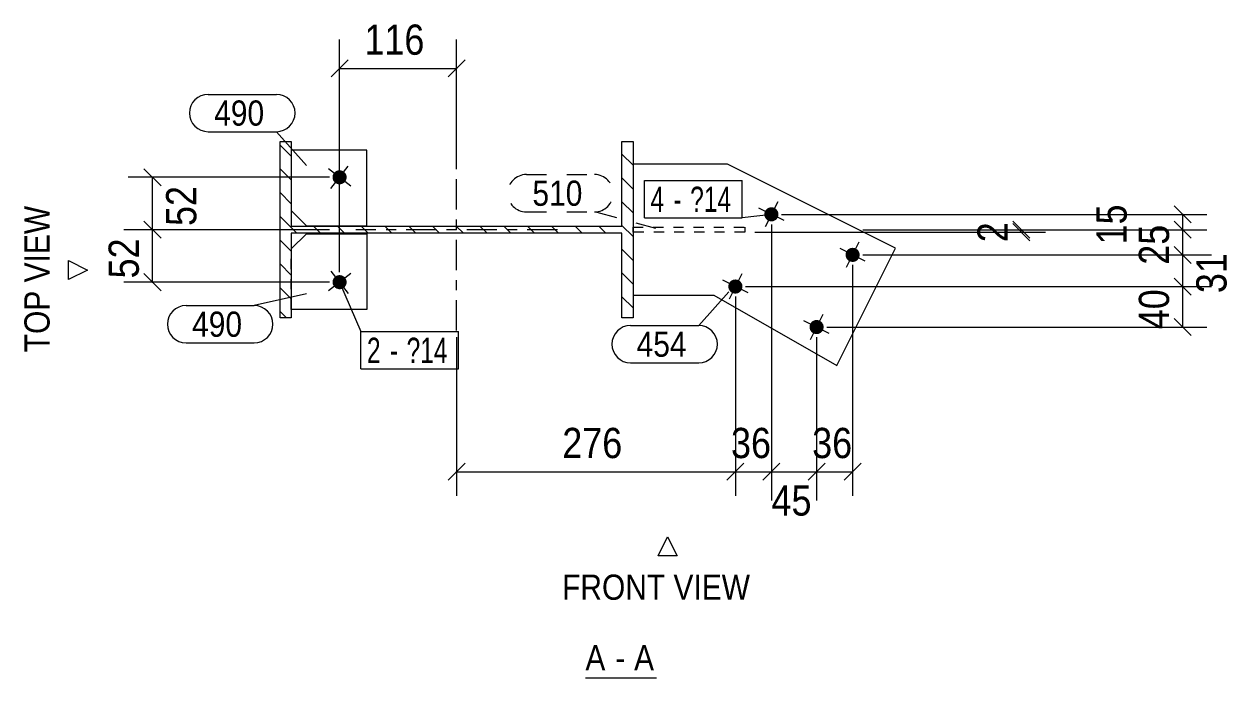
# Model space of a CAD drawing. Header units: millimetres. Extents: x 2 to 825, y 1 to 579.
# Drawn here: x 509.9 to 629.2, y 309.3 to 374.1 of the extents above; entities that cross this region are included whole.
import ezdxf

# ---------------------------------------------------------------- set-up
doc = ezdxf.new("R2010")
doc.units = ezdxf.units.MM
for name, pattern in [('XKITLINE00', [0]), ('XKITLINE01', [4, 1, -1, 1, -1]), ('XKITLINE02', [4, 2, -2]), ('XKITLINE03', [6, 3, -1, 1, -1])]:
    doc.linetypes.add(name, pattern=pattern)
for name, color, linetype, lineweight in [('Bolt', 3, 'Continuous', 0), ('BoltMark', 7, 'Continuous', 0), ('Dimensions', 7, 'Continuous', 0), ('OtherObjectType', 7, 'Continuous', 0), ('Part', 2, 'Continuous', 0), ('PartMark', 7, 'Continuous', 0)]:
    doc.layers.add(name, color=color, linetype=linetype, lineweight=lineweight)
doc.styles.add('ARIAL', font='ARIAL.TTF')
doc.styles.add('ARIAL_NARROW', font='ARIALN.TTF')

# ---------------------------------------------------------------- blocks, each defined once
blk = doc.blocks.new('*A10')
at = {"layer": 'Part', "color": 7, "linetype": 'XKITLINE00', "lineweight": 0}
for p, q in [((536.44, 361.02), (535.34, 362.12)), ((570.34, 362.48), (570.34, 362.48)), ((570.34, 362.48), (570.34, 362.48)), ((570.34, 360.12), (569.24, 361.22)), ((536.44, 358.66), (535.34, 359.76)), ((570.34, 357.76), (569.24, 358.86)), ((536.44, 356.31), (535.34, 357.41)), ((570.34, 355.41), (569.24, 356.51)), ((537, 353.38), (535.34, 355.05)), ((539.36, 353.38), (538.66, 354.08)), ((541.72, 353.38), (541.02, 354.08)), ((544.08, 353.38), (543.38, 354.08)), ((546.43, 353.38), (545.73, 354.08)), ((548.79, 353.38), (548.09, 354.08)), ((551.15, 353.38), (550.45, 354.08)), ((553.51, 353.38), (552.81, 354.08)), ((555.86, 353.38), (555.16, 354.08)), ((558.22, 353.38), (557.52, 354.08)), ((560.58, 353.38), (559.88, 354.08)), ((562.94, 353.38), (562.24, 354.08)), ((565.29, 353.38), (564.59, 354.08)), ((567.65, 353.38), (566.95, 354.08)), ((570.34, 353.05), (569.24, 354.15)), ((536.44, 351.59), (535.34, 352.69)), ((570.34, 350.69), (569.24, 351.79)), ((536.44, 349.23), (535.34, 350.33)), ((570.34, 348.34), (569.24, 349.44)), ((536.44, 346.88), (535.34, 347.98)), ((570.34, 345.98), (569.24, 347.08)), ((535.98, 344.98), (535.34, 345.62))]:
    blk.add_line(p, q, dxfattribs=at)
blk = doc.blocks.new('*A144')
at = {"layer": 'Bolt'}
for points in [[(583.71, 354.64), (583.68, 354.66), (583.66, 354.68), (583.63, 354.7), (583.6, 354.72), (583.58, 354.75), (583.55, 354.77), (583.53, 354.8), (583.51, 354.82), (583.49, 354.85), (583.47, 354.88), (583.45, 354.91), (583.43, 354.94), (583.42, 354.97), (583.4, 355), (583.39, 355.03), (583.38, 355.07), (583.37, 355.1), (583.37, 355.13), (583.36, 355.17), (583.36, 355.2), (583.36, 355.23), (583.36, 355.27), (583.36, 355.3), (583.36, 355.34), (583.37, 355.37), (583.37, 355.41), (583.38, 355.44), (583.39, 355.47), (583.4, 355.5), (583.42, 355.54), (583.43, 355.57), (583.45, 355.6), (583.46, 355.63), (583.48, 355.66), (583.5, 355.68), (583.52, 355.71), (583.55, 355.74), (583.57, 355.76), (583.6, 355.78), (583.62, 355.8), (583.65, 355.83), (583.68, 355.84), (583.71, 355.86), (583.74, 355.88), (583.77, 355.89), (583.8, 355.91), (583.83, 355.92), (583.87, 355.93), (583.9, 355.94), (583.93, 355.94), (583.97, 355.95), (584, 355.95), (584.04, 355.95), (584.07, 355.95), (584.11, 355.95), (584.14, 355.95), (584.17, 355.94), (584.21, 355.94), (584.24, 355.93), (584.27, 355.92), (584.31, 355.91), (584.34, 355.9), (584.37, 355.88), (584.4, 355.86), (584.43, 355.85), (584.46, 355.83), (584.49, 355.81), (584.51, 355.79), (584.54, 355.76), (584.56, 355.74), (584.58, 355.71), (584.61, 355.69), (584.63, 355.66), (584.65, 355.63), (584.66, 355.6), (584.68, 355.57), (584.7, 355.54), (584.71, 355.51), (584.72, 355.48), (584.73, 355.44), (584.74, 355.41), (584.75, 355.38), (584.75, 355.34), (584.75, 355.31), (584.76, 355.27), (584.76, 355.24), (584.75, 355.21), (584.75, 355.17), (584.75, 355.14), (584.74, 355.1), (584.73, 355.07), (584.72, 355.04), (584.71, 355), (584.7, 354.97), (584.68, 354.94), (584.67, 354.91), (584.65, 354.88), (584.63, 354.85), (584.61, 354.83), (584.59, 354.8), (584.57, 354.77), (584.54, 354.75), (584.52, 354.73), (584.49, 354.7), (584.46, 354.68), (584.43, 354.66), (584.4, 354.65), (584.37, 354.63), (584.34, 354.62), (584.31, 354.6), (584.28, 354.59), (584.25, 354.58), (584.21, 354.57), (584.18, 354.57), (584.14, 354.56), (584.11, 354.56), (584.08, 354.55), (584.04, 354.55), (584.01, 354.56), (583.97, 354.56), (583.94, 354.56), (583.91, 354.57), (583.87, 354.58), (583.84, 354.59), (583.81, 354.6), (583.77, 354.61), (583.74, 354.63)], [(591.77, 350.63), (591.74, 350.64), (591.71, 350.66), (591.68, 350.68), (591.65, 350.7), (591.63, 350.73), (591.6, 350.75), (591.58, 350.78), (591.56, 350.8), (591.54, 350.83), (591.52, 350.86), (591.5, 350.89), (591.49, 350.92), (591.47, 350.95), (591.46, 350.98), (591.45, 351.01), (591.44, 351.05), (591.43, 351.08), (591.42, 351.11), (591.41, 351.15), (591.41, 351.18), (591.41, 351.22), (591.41, 351.25), (591.41, 351.28), (591.41, 351.32), (591.42, 351.35), (591.43, 351.39), (591.43, 351.42), (591.44, 351.45), (591.46, 351.49), (591.47, 351.52), (591.48, 351.55), (591.5, 351.58), (591.52, 351.61), (591.54, 351.64), (591.56, 351.66), (591.58, 351.69), (591.6, 351.72), (591.62, 351.74), (591.65, 351.76), (591.68, 351.79), (591.7, 351.81), (591.73, 351.83), (591.76, 351.84), (591.79, 351.86), (591.82, 351.87), (591.86, 351.89), (591.89, 351.9), (591.92, 351.91), (591.95, 351.92), (591.99, 351.92), (592.02, 351.93), (592.06, 351.93), (592.09, 351.94), (592.12, 351.94), (592.16, 351.93), (592.19, 351.93), (592.23, 351.93), (592.26, 351.92), (592.29, 351.91), (592.33, 351.9), (592.36, 351.89), (592.39, 351.88), (592.42, 351.86), (592.45, 351.85), (592.48, 351.83), (592.51, 351.81), (592.54, 351.79), (592.56, 351.77), (592.59, 351.74), (592.61, 351.72), (592.64, 351.69), (592.66, 351.67), (592.68, 351.64), (592.7, 351.61), (592.72, 351.58), (592.73, 351.55), (592.75, 351.52), (592.76, 351.49), (592.77, 351.46), (592.78, 351.42), (592.79, 351.39), (592.8, 351.36), (592.8, 351.32), (592.81, 351.29), (592.81, 351.25), (592.81, 351.22), (592.81, 351.19), (592.8, 351.15), (592.8, 351.12), (592.79, 351.08), (592.78, 351.05), (592.77, 351.02), (592.76, 350.99), (592.75, 350.95), (592.74, 350.92), (592.72, 350.89), (592.7, 350.86), (592.68, 350.83), (592.66, 350.81), (592.64, 350.78), (592.62, 350.75), (592.59, 350.73), (592.57, 350.71), (592.54, 350.68), (592.51, 350.66), (592.49, 350.65), (592.46, 350.63), (592.43, 350.61), (592.4, 350.6), (592.36, 350.58), (592.33, 350.57), (592.3, 350.56), (592.26, 350.55), (592.23, 350.55), (592.2, 350.54), (592.16, 350.54), (592.13, 350.54), (592.09, 350.54), (592.06, 350.54), (592.03, 350.54), (591.99, 350.55), (591.96, 350.55), (591.92, 350.56), (591.89, 350.57), (591.86, 350.58), (591.83, 350.59), (591.8, 350.61)], [(580.14, 347.49), (580.11, 347.5), (580.08, 347.52), (580.06, 347.54), (580.03, 347.56), (580, 347.59), (579.98, 347.61), (579.96, 347.64), (579.93, 347.66), (579.91, 347.69), (579.89, 347.72), (579.88, 347.75), (579.86, 347.78), (579.84, 347.81), (579.83, 347.84), (579.82, 347.87), (579.81, 347.91), (579.8, 347.94), (579.79, 347.97), (579.79, 348.01), (579.79, 348.04), (579.78, 348.08), (579.78, 348.11), (579.79, 348.15), (579.79, 348.18), (579.79, 348.21), (579.8, 348.25), (579.81, 348.28), (579.82, 348.31), (579.83, 348.35), (579.84, 348.38), (579.86, 348.41), (579.87, 348.44), (579.89, 348.47), (579.91, 348.5), (579.93, 348.53), (579.95, 348.55), (579.98, 348.58), (580, 348.6), (580.02, 348.62), (580.05, 348.65), (580.08, 348.67), (580.11, 348.69), (580.14, 348.7), (580.17, 348.72), (580.2, 348.74), (580.23, 348.75), (580.26, 348.76), (580.29, 348.77), (580.33, 348.78), (580.36, 348.79), (580.4, 348.79), (580.43, 348.79), (580.46, 348.8), (580.5, 348.8), (580.53, 348.79), (580.57, 348.79), (580.6, 348.79), (580.63, 348.78), (580.67, 348.77), (580.7, 348.76), (580.73, 348.75), (580.77, 348.74), (580.8, 348.72), (580.83, 348.71), (580.86, 348.69), (580.89, 348.67), (580.91, 348.65), (580.94, 348.63), (580.96, 348.6), (580.99, 348.58), (581.01, 348.56), (581.03, 348.53), (581.05, 348.5), (581.07, 348.47), (581.09, 348.44), (581.11, 348.41), (581.12, 348.38), (581.14, 348.35), (581.15, 348.32), (581.16, 348.29), (581.17, 348.25), (581.17, 348.22), (581.18, 348.18), (581.18, 348.15), (581.18, 348.12), (581.18, 348.08), (581.18, 348.05), (581.18, 348.01), (581.17, 347.98), (581.17, 347.95), (581.16, 347.91), (581.15, 347.88), (581.14, 347.85), (581.12, 347.81), (581.11, 347.78), (581.09, 347.75), (581.08, 347.72), (581.06, 347.7), (581.04, 347.67), (581.02, 347.64), (580.99, 347.62), (580.97, 347.59), (580.94, 347.57), (580.92, 347.55), (580.89, 347.53), (580.86, 347.51), (580.83, 347.49), (580.8, 347.47), (580.77, 347.46), (580.74, 347.44), (580.71, 347.43), (580.67, 347.42), (580.64, 347.41), (580.61, 347.41), (580.57, 347.4), (580.54, 347.4), (580.5, 347.4), (580.47, 347.4), (580.43, 347.4), (580.4, 347.4), (580.37, 347.41), (580.33, 347.41), (580.3, 347.42), (580.27, 347.43), (580.23, 347.44), (580.2, 347.46), (580.17, 347.47)], [(588.19, 343.47), (588.16, 343.48), (588.14, 343.5), (588.11, 343.52), (588.08, 343.55), (588.06, 343.57), (588.03, 343.59), (588.01, 343.62), (587.99, 343.64), (587.97, 343.67), (587.95, 343.7), (587.93, 343.73), (587.91, 343.76), (587.9, 343.79), (587.88, 343.82), (587.87, 343.86), (587.86, 343.89), (587.85, 343.92), (587.85, 343.96), (587.84, 343.99), (587.84, 344.02), (587.84, 344.06), (587.84, 344.09), (587.84, 344.13), (587.84, 344.16), (587.85, 344.19), (587.85, 344.23), (587.86, 344.26), (587.87, 344.29), (587.88, 344.33), (587.9, 344.36), (587.91, 344.39), (587.93, 344.42), (587.94, 344.45), (587.96, 344.48), (587.98, 344.51), (588.01, 344.53), (588.03, 344.56), (588.05, 344.58), (588.08, 344.61), (588.1, 344.63), (588.13, 344.65), (588.16, 344.67), (588.19, 344.69), (588.22, 344.7), (588.25, 344.72), (588.28, 344.73), (588.31, 344.74), (588.35, 344.75), (588.38, 344.76), (588.41, 344.77), (588.45, 344.77), (588.48, 344.78), (588.52, 344.78), (588.55, 344.78), (588.59, 344.78), (588.62, 344.77), (588.65, 344.77), (588.69, 344.76), (588.72, 344.75), (588.75, 344.74), (588.79, 344.73), (588.82, 344.72), (588.85, 344.7), (588.88, 344.69), (588.91, 344.67), (588.94, 344.65), (588.97, 344.63), (588.99, 344.61), (589.02, 344.59), (589.04, 344.56), (589.07, 344.54), (589.09, 344.51), (589.11, 344.48), (589.13, 344.45), (589.14, 344.42), (589.16, 344.39), (589.18, 344.36), (589.19, 344.33), (589.2, 344.3), (589.21, 344.27), (589.22, 344.23), (589.23, 344.2), (589.23, 344.17), (589.23, 344.13), (589.24, 344.1), (589.24, 344.06), (589.23, 344.03), (589.23, 343.99), (589.23, 343.96), (589.22, 343.93), (589.21, 343.89), (589.2, 343.86), (589.19, 343.83), (589.18, 343.8), (589.16, 343.76), (589.15, 343.73), (589.13, 343.7), (589.11, 343.68), (589.09, 343.65), (589.07, 343.62), (589.05, 343.6), (589.02, 343.57), (589, 343.55), (588.97, 343.53), (588.94, 343.51), (588.91, 343.49), (588.88, 343.47), (588.85, 343.45), (588.82, 343.44), (588.79, 343.43), (588.76, 343.41), (588.73, 343.4), (588.69, 343.39), (588.66, 343.39), (588.62, 343.38), (588.59, 343.38), (588.56, 343.38), (588.52, 343.38), (588.49, 343.38), (588.45, 343.38), (588.42, 343.39), (588.39, 343.39), (588.35, 343.4), (588.32, 343.41), (588.29, 343.42), (588.26, 343.44), (588.22, 343.45)]]:
    blk.add_hatch(color=3, dxfattribs=at).paths.add_polyline_path(points, flags=17)
at = {"layer": 'Bolt', "color": 3, "linetype": 'XKITLINE00', "lineweight": 0}
for p, q in [((585.31, 354.63), (582.8, 355.88)), ((584.68, 356.51), (583.43, 354)), ((592.73, 352.49), (591.48, 349.98)), ((593.36, 350.61), (590.86, 351.86)), ((581.74, 347.47), (579.23, 348.72)), ((581.11, 349.35), (579.86, 346.84)), ((589.16, 345.33), (587.91, 342.82)), ((589.79, 343.45), (587.28, 344.7))]:
    blk.add_line(p, q, dxfattribs=at)
blk = doc.blocks.new('*A145')
at = {"layer": 'Bolt'}
blk.add_hatch(color=3, dxfattribs=at).paths.add_polyline_path([(541.81, 348.93), (541.83, 348.9), (541.85, 348.87), (541.86, 348.84), (541.88, 348.81), (541.89, 348.78), (541.9, 348.75), (541.91, 348.72), (541.92, 348.68), (541.93, 348.65), (541.93, 348.61), (541.93, 348.58), (541.94, 348.55), (541.94, 348.51), (541.93, 348.48), (541.93, 348.44), (541.93, 348.41), (541.92, 348.37), (541.91, 348.34), (541.9, 348.31), (541.89, 348.28), (541.88, 348.24), (541.86, 348.21), (541.84, 348.18), (541.83, 348.15), (541.81, 348.13), (541.79, 348.1), (541.77, 348.07), (541.74, 348.05), (541.72, 348.02), (541.69, 348), (541.67, 347.98), (541.64, 347.96), (541.61, 347.94), (541.58, 347.92), (541.55, 347.9), (541.52, 347.89), (541.49, 347.88), (541.45, 347.86), (541.42, 347.85), (541.39, 347.85), (541.35, 347.84), (541.32, 347.83), (541.29, 347.83), (541.25, 347.83), (541.22, 347.83), (541.18, 347.83), (541.15, 347.83), (541.12, 347.84), (541.08, 347.85), (541.05, 347.86), (541.02, 347.87), (540.98, 347.88), (540.95, 347.89), (540.92, 347.9), (540.89, 347.92), (540.86, 347.94), (540.83, 347.96), (540.8, 347.98), (540.78, 348), (540.75, 348.02), (540.73, 348.05), (540.71, 348.07), (540.68, 348.1), (540.66, 348.13), (540.64, 348.16), (540.63, 348.19), (540.61, 348.22), (540.6, 348.25), (540.58, 348.28), (540.57, 348.31), (540.56, 348.34), (540.55, 348.38), (540.55, 348.41), (540.54, 348.45), (540.54, 348.48), (540.54, 348.51), (540.54, 348.55), (540.54, 348.58), (540.54, 348.62), (540.55, 348.65), (540.55, 348.68), (540.56, 348.72), (540.57, 348.75), (540.58, 348.78), (540.6, 348.81), (540.61, 348.85), (540.63, 348.88), (540.65, 348.91), (540.66, 348.93), (540.69, 348.96), (540.71, 348.99), (540.73, 349.01), (540.75, 349.04), (540.78, 349.06), (540.81, 349.08), (540.83, 349.1), (540.86, 349.12), (540.89, 349.14), (540.92, 349.16), (540.95, 349.17), (540.99, 349.18), (541.02, 349.19), (541.05, 349.2), (541.08, 349.21), (541.12, 349.22), (541.15, 349.22), (541.19, 349.23), (541.22, 349.23), (541.25, 349.23), (541.29, 349.23), (541.32, 349.22), (541.36, 349.22), (541.39, 349.21), (541.42, 349.2), (541.46, 349.19), (541.49, 349.18), (541.52, 349.17), (541.55, 349.15), (541.58, 349.14), (541.61, 349.12), (541.64, 349.1), (541.67, 349.08), (541.69, 349.06), (541.72, 349.04), (541.74, 349.01), (541.77, 348.99), (541.79, 348.96)], flags=17)
at = {"layer": 'Bolt', "color": 3, "linetype": 'XKITLINE00', "lineweight": 0}
for p, q in [((540.38, 349.63), (542.1, 347.42)), ((542.34, 349.39), (540.13, 347.67))]:
    blk.add_line(p, q, dxfattribs=at)
blk = doc.blocks.new('*A146')
at = {"layer": 'Bolt'}
blk.add_hatch(color=3, dxfattribs=at).paths.add_polyline_path([(540.71, 359.39), (540.73, 359.41), (540.75, 359.44), (540.78, 359.46), (540.8, 359.48), (540.83, 359.5), (540.86, 359.52), (540.89, 359.54), (540.92, 359.55), (540.95, 359.57), (540.98, 359.58), (541.02, 359.59), (541.05, 359.6), (541.08, 359.61), (541.12, 359.62), (541.15, 359.62), (541.18, 359.63), (541.22, 359.63), (541.25, 359.63), (541.29, 359.63), (541.32, 359.62), (541.35, 359.62), (541.39, 359.61), (541.42, 359.6), (541.45, 359.59), (541.49, 359.58), (541.52, 359.57), (541.55, 359.56), (541.58, 359.54), (541.61, 359.52), (541.64, 359.5), (541.67, 359.48), (541.69, 359.46), (541.72, 359.44), (541.74, 359.41), (541.77, 359.39), (541.79, 359.36), (541.81, 359.33), (541.83, 359.31), (541.84, 359.28), (541.86, 359.25), (541.88, 359.21), (541.89, 359.18), (541.9, 359.15), (541.91, 359.12), (541.92, 359.08), (541.93, 359.05), (541.93, 359.02), (541.93, 358.98), (541.94, 358.95), (541.94, 358.91), (541.93, 358.88), (541.93, 358.85), (541.93, 358.81), (541.92, 358.78), (541.91, 358.74), (541.9, 358.71), (541.89, 358.68), (541.88, 358.65), (541.86, 358.62), (541.85, 358.59), (541.83, 358.56), (541.81, 358.53), (541.79, 358.5), (541.77, 358.47), (541.74, 358.45), (541.72, 358.42), (541.69, 358.4), (541.67, 358.38), (541.64, 358.36), (541.61, 358.34), (541.58, 358.32), (541.55, 358.3), (541.52, 358.29), (541.49, 358.28), (541.46, 358.27), (541.42, 358.26), (541.39, 358.25), (541.36, 358.24), (541.32, 358.23), (541.29, 358.23), (541.25, 358.23), (541.22, 358.23), (541.19, 358.23), (541.15, 358.23), (541.12, 358.24), (541.08, 358.25), (541.05, 358.25), (541.02, 358.26), (540.99, 358.28), (540.95, 358.29), (540.92, 358.3), (540.89, 358.32), (540.86, 358.34), (540.83, 358.36), (540.81, 358.38), (540.78, 358.4), (540.75, 358.42), (540.73, 358.45), (540.71, 358.47), (540.69, 358.5), (540.66, 358.53), (540.65, 358.55), (540.63, 358.58), (540.61, 358.61), (540.6, 358.64), (540.58, 358.68), (540.57, 358.71), (540.56, 358.74), (540.55, 358.77), (540.55, 358.81), (540.54, 358.84), (540.54, 358.88), (540.54, 358.91), (540.54, 358.95), (540.54, 358.98), (540.54, 359.01), (540.55, 359.05), (540.55, 359.08), (540.56, 359.12), (540.57, 359.15), (540.58, 359.18), (540.6, 359.21), (540.61, 359.24), (540.63, 359.27), (540.64, 359.3), (540.66, 359.33), (540.68, 359.36)], flags=17)
at = {"layer": 'Bolt', "color": 3, "linetype": 'XKITLINE00', "lineweight": 0}
for p, q in [((540.13, 359.79), (542.34, 358.07)), ((540.38, 357.82), (542.1, 360.03))]:
    blk.add_line(p, q, dxfattribs=at)
blk = doc.blocks.new('*A147')
at = {"layer": 'Part', "color": 7, "linetype": 'XKITLINE03', "lineweight": 0}
for p, q in [((552.84, 343.73), (552.84, 363.73)), ((562.84, 353.73), (542.84, 353.73))]:
    blk.add_line(p, q, dxfattribs=at)
at = {"layer": 'Part', "color": 2, "linetype": 'XKITLINE00', "lineweight": 0}
for p, q in [((535.34, 344.98), (535.34, 362.48)), ((535.34, 362.48), (536.44, 362.48)), ((536.44, 362.48), (536.44, 354.08)), ((569.24, 354.08), (569.24, 362.48)), ((569.24, 362.48), (570.34, 362.48)), ((570.34, 362.48), (570.34, 344.98)), ((536.44, 354.08), (569.24, 354.08)), ((569.24, 353.38), (536.44, 353.38)), ((536.44, 353.38), (536.44, 344.98)), ((569.24, 344.98), (569.24, 353.38)), ((536.44, 344.98), (535.34, 344.98)), ((570.34, 344.98), (569.24, 344.98))]:
    blk.add_line(p, q, dxfattribs=at)
blk = doc.blocks.new('*A148')
at = {"layer": 'Part', "color": 7, "linetype": 'XKITLINE01', "lineweight": 0}
for p, q in [((570.34, 353.48), (570.34, 353.98)), ((570.34, 353.98), (570.34, 353.98)), ((570.34, 353.98), (581.41, 353.98)), ((581.41, 353.48), (570.34, 353.48)), ((581.41, 353.98), (581.41, 353.48))]:
    blk.add_line(p, q, dxfattribs=at)
blk = doc.blocks.new('*A149')
at = {"layer": 'Part', "color": 2, "linetype": 'XKITLINE00', "lineweight": 0}
for p, q in [((579.69, 360.23), (570.34, 360.23)), ((596.36, 351.91), (579.69, 360.23)), ((590.55, 340.28), (596.36, 351.91)), ((570.34, 347.23), (578.35, 347.23)), ((578.35, 347.23), (590.55, 340.28))]:
    blk.add_line(p, q, dxfattribs=at)
at = {"layer": 'Part', "color": 7, "linetype": 'XKITLINE01', "lineweight": 0}
blk.add_line((570.34, 360.23), (570.34, 347.23), dxfattribs=at)
blk = doc.blocks.new('*A150')
at = {"layer": 'Part', "color": 2, "linetype": 'XKITLINE00', "lineweight": 0}
for p, q in [((536.44, 351.83), (537.94, 353.33)), ((537.94, 353.33), (543.94, 353.33)), ((543.94, 353.33), (543.94, 345.83)), ((543.94, 345.83), (536.44, 345.83))]:
    blk.add_line(p, q, dxfattribs=at)
at = {"layer": 'Part', "color": 7, "linetype": 'XKITLINE01', "lineweight": 0}
blk.add_line((536.44, 345.83), (536.44, 351.83), dxfattribs=at)
blk = doc.blocks.new('*A151')
at = {"layer": 'Part', "color": 2, "linetype": 'XKITLINE00', "lineweight": 0}
for p, q in [((543.94, 361.63), (536.44, 361.63)), ((543.94, 354.13), (543.94, 361.63)), ((536.44, 355.63), (537.94, 354.13)), ((537.94, 354.13), (543.94, 354.13))]:
    blk.add_line(p, q, dxfattribs=at)
at = {"layer": 'Part', "color": 7, "linetype": 'XKITLINE01', "lineweight": 0}
blk.add_line((536.44, 361.63), (536.44, 355.63), dxfattribs=at)
blk = doc.blocks.new('*A350')
at = {"layer": 'Dimensions', "color": 7, "linetype": 'XKITLINE00', "lineweight": 0}
for p, q in [((521.84, 354.58), (523.53, 352.88)), ((540.24, 353.73), (519.83, 353.73)), ((522.68, 348.53), (522.68, 353.73)), ((540.24, 348.53), (519.83, 348.53)), ((521.84, 349.38), (523.53, 347.68))]:
    blk.add_line(p, q, dxfattribs=at)
at = {"layer": 'Dimensions', "color": 3}
for p in [(522.68, 353.73), (522.68, 348.53)]:
    blk.add_point(p, dxfattribs=at)
at = {"layer": 'Dimensions', "color": 3, "style": 'ARIAL', "width": 0.85}
blk.add_text('52', height=3, rotation=90.0002, dxfattribs=at).set_placement((521.33, 348.9))
blk = doc.blocks.new('*A351')
at = {"layer": 'Dimensions', "color": 7, "linetype": 'XKITLINE00', "lineweight": 0}
for p, q in [((521.84, 359.78), (523.53, 358.08)), ((540.24, 358.93), (520.28, 358.93)), ((522.68, 353.73), (522.68, 358.93)), ((521.84, 354.58), (523.53, 352.88)), ((540.24, 353.73), (520.28, 353.73))]:
    blk.add_line(p, q, dxfattribs=at)
at = {"layer": 'Dimensions', "color": 3}
for p in [(522.68, 358.93), (522.68, 353.73)]:
    blk.add_point(p, dxfattribs=at)
at = {"layer": 'Dimensions', "color": 3, "style": 'ARIAL', "width": 0.85}
blk.add_text('52', height=3, rotation=90.0002, dxfattribs=at).set_placement((527.03, 354.1))
blk = doc.blocks.new('*A352')
at = {"layer": 'Dimensions', "color": 7, "linetype": 'XKITLINE00', "lineweight": 0}
for p, q in [((623.99, 348.94), (625.68, 347.25)), ((581.48, 348.1), (627.24, 348.1)), ((624.84, 344.08), (624.84, 348.1)), ((623.99, 344.93), (625.68, 343.23)), ((589.54, 344.08), (627.24, 344.08))]:
    blk.add_line(p, q, dxfattribs=at)
at = {"layer": 'Dimensions', "color": 3}
for p in [(624.84, 348.1), (624.84, 344.08)]:
    blk.add_point(p, dxfattribs=at)
at = {"layer": 'Dimensions', "color": 3, "style": 'ARIAL', "width": 0.85}
blk.add_text('40', height=3, rotation=90.0002, dxfattribs=at).set_placement((623.49, 343.86))
blk = doc.blocks.new('*A353')
at = {"layer": 'Dimensions', "color": 7, "linetype": 'XKITLINE00', "lineweight": 0}
for p, q in [((623.99, 352.08), (625.68, 350.39)), ((593.11, 351.24), (627.69, 351.24)), ((624.84, 348.1), (624.84, 351.24)), ((623.99, 348.94), (625.68, 347.25)), ((581.48, 348.1), (627.69, 348.1))]:
    blk.add_line(p, q, dxfattribs=at)
at = {"layer": 'Dimensions', "color": 3}
for p in [(624.84, 351.24), (624.84, 348.1)]:
    blk.add_point(p, dxfattribs=at)
at = {"layer": 'Dimensions', "color": 3, "style": 'ARIAL', "width": 0.85}
blk.add_text('31', height=3, rotation=90.0002, dxfattribs=at).set_placement((629.19, 347.44))
blk = doc.blocks.new('*A354')
at = {"layer": 'Dimensions', "color": 7, "linetype": 'XKITLINE00', "lineweight": 0}
for p, q in [((623.99, 354.58), (625.68, 352.88)), ((593.11, 353.73), (627.24, 353.73)), ((624.84, 351.24), (624.84, 353.73)), ((623.99, 352.08), (625.68, 350.39)), ((593.11, 351.24), (627.24, 351.24))]:
    blk.add_line(p, q, dxfattribs=at)
at = {"layer": 'Dimensions', "color": 3}
for p in [(624.84, 353.73), (624.84, 351.24)]:
    blk.add_point(p, dxfattribs=at)
at = {"layer": 'Dimensions', "color": 3, "style": 'ARIAL', "width": 0.85}
blk.add_text('25', height=3, rotation=90.0002, dxfattribs=at).set_placement((623.49, 350.26))
blk = doc.blocks.new('*A355')
at = {"layer": 'Dimensions', "color": 7, "linetype": 'XKITLINE00', "lineweight": 0}
for p, q in [((623.99, 356.1), (625.68, 354.41)), ((585.06, 355.25), (627.24, 355.25)), ((623.99, 354.58), (625.68, 352.88)), ((624.84, 353.73), (624.84, 355.25)), ((593.11, 353.73), (627.24, 353.73))]:
    blk.add_line(p, q, dxfattribs=at)
at = {"layer": 'Dimensions', "color": 3}
for p in [(624.84, 355.25), (624.84, 353.73)]:
    blk.add_point(p, dxfattribs=at)
at = {"layer": 'Dimensions', "color": 3, "style": 'ARIAL', "width": 0.85}
blk.add_text('15', height=3, rotation=90.0002, dxfattribs=at).set_placement((619.29, 352.27))
blk = doc.blocks.new('*A356')
at = {"layer": 'Dimensions', "color": 7, "linetype": 'XKITLINE00', "lineweight": 0}
for p, q in [((607.99, 354.58), (609.68, 352.88)), ((607.99, 354.33), (609.68, 352.63)), ((582.41, 353.48), (611.24, 353.48)), ((593.11, 353.73), (611.24, 353.73)), ((608.84, 353.48), (608.84, 353.73))]:
    blk.add_line(p, q, dxfattribs=at)
at = {"layer": 'Dimensions', "color": 3}
for p in [(608.84, 353.73), (608.84, 353.48)]:
    blk.add_point(p, dxfattribs=at)
at = {"layer": 'Dimensions', "color": 3, "style": 'ARIAL', "width": 0.85}
blk.add_text('2', height=3, rotation=90.0002, dxfattribs=at).set_placement((607.49, 352.49))
blk = doc.blocks.new('*A357')
at = {"layer": 'Dimensions', "color": 7, "linetype": 'XKITLINE00', "lineweight": 0}
for p, q in [((580.48, 347.1), (580.48, 327.33)), ((552.84, 343.08), (552.84, 327.33)), ((553.68, 330.58), (551.99, 328.88)), ((581.33, 330.58), (579.64, 328.88)), ((552.84, 329.73), (580.48, 329.73))]:
    blk.add_line(p, q, dxfattribs=at)
at = {"layer": 'Dimensions', "color": 3}
for p in [(552.84, 329.73), (580.48, 329.73)]:
    blk.add_point(p, dxfattribs=at)
at = {"layer": 'Dimensions', "color": 3, "style": 'ARIAL', "width": 0.85}
blk.add_text('276', height=3, dxfattribs=at).set_placement((563.32, 331.08))
blk = doc.blocks.new('*A358')
at = {"layer": 'Dimensions', "color": 7, "linetype": 'XKITLINE00', "lineweight": 0}
for p, q in [((584.06, 354.25), (584.06, 327.33)), ((580.48, 347.1), (580.48, 327.33)), ((581.33, 330.58), (579.64, 328.88)), ((584.9, 330.58), (583.21, 328.88)), ((580.48, 329.73), (584.06, 329.73))]:
    blk.add_line(p, q, dxfattribs=at)
at = {"layer": 'Dimensions', "color": 3}
for p in [(580.48, 329.73), (584.06, 329.73)]:
    blk.add_point(p, dxfattribs=at)
at = {"layer": 'Dimensions', "color": 3, "style": 'ARIAL', "width": 0.85}
blk.add_text('36', height=3, dxfattribs=at).set_placement((580.05, 331.08))
blk = doc.blocks.new('*A359')
at = {"layer": 'Dimensions', "color": 7, "linetype": 'XKITLINE00', "lineweight": 0}
for p, q in [((584.06, 354.25), (584.06, 326.88)), ((588.54, 343.08), (588.54, 326.88)), ((584.9, 330.58), (583.21, 328.88)), ((589.39, 330.58), (587.69, 328.88)), ((584.06, 329.73), (588.54, 329.73))]:
    blk.add_line(p, q, dxfattribs=at)
at = {"layer": 'Dimensions', "color": 3}
for p in [(584.06, 329.73), (588.54, 329.73)]:
    blk.add_point(p, dxfattribs=at)
at = {"layer": 'Dimensions', "color": 3, "style": 'ARIAL', "width": 0.85}
blk.add_text('45', height=3, dxfattribs=at).set_placement((584.07, 325.38))
blk = doc.blocks.new('*A360')
at = {"layer": 'Dimensions', "color": 7, "linetype": 'XKITLINE00', "lineweight": 0}
for p, q in [((592.11, 350.24), (592.11, 327.33)), ((588.54, 343.08), (588.54, 327.33)), ((589.39, 330.58), (587.69, 328.88)), ((592.96, 330.58), (591.26, 328.88)), ((588.54, 329.73), (592.11, 329.73))]:
    blk.add_line(p, q, dxfattribs=at)
at = {"layer": 'Dimensions', "color": 3}
for p in [(588.54, 329.73), (592.11, 329.73)]:
    blk.add_point(p, dxfattribs=at)
at = {"layer": 'Dimensions', "color": 3, "style": 'ARIAL', "width": 0.85}
blk.add_text('36', height=3, dxfattribs=at).set_placement((588.1, 331.08))
blk = doc.blocks.new('*A361')
at = {"layer": 'Dimensions', "color": 7, "linetype": 'XKITLINE00', "lineweight": 0}
for p, q in [((541.24, 349.53), (541.24, 372.58)), ((552.84, 359.93), (552.84, 372.58)), ((542.08, 370.58), (540.39, 368.88)), ((553.68, 370.58), (551.99, 368.88)), ((541.24, 369.73), (552.84, 369.73))]:
    blk.add_line(p, q, dxfattribs=at)
at = {"layer": 'Dimensions', "color": 3}
for p in [(541.24, 369.73), (552.84, 369.73)]:
    blk.add_point(p, dxfattribs=at)
at = {"layer": 'Dimensions', "color": 3, "style": 'ARIAL', "width": 0.85}
blk.add_text('116', height=3, dxfattribs=at).set_placement((543.7, 371.08))
blk = doc.blocks.new('*A362')
at = {"layer": 'BoltMark', "color": 7, "linetype": 'XKITLINE00', "lineweight": 0}
for p, q in [((541.24, 348.53), (543.35, 343.62)), ((543.35, 343.62), (553.04, 343.62)), ((543.35, 339.92), (543.35, 343.62)), ((553.04, 339.92), (553.04, 343.62)), ((543.35, 339.92), (553.04, 339.92))]:
    blk.add_line(p, q, dxfattribs=at)
at = {"layer": 'BoltMark', "color": 3, "style": 'ARIAL_NARROW', "width": 0.85}
for s, p in [('2', (543.95, 340.52)), ('?14', (547.88, 340.52)), ('-', (546.22, 340.52))]:
    blk.add_text(s, height=2.5, dxfattribs=at).set_placement(p)
blk = doc.blocks.new('*A363')
at = {"layer": 'BoltMark', "color": 7, "linetype": 'XKITLINE00', "lineweight": 0}
for p, q in [((571.47, 358.6), (581.15, 358.6)), ((571.47, 354.9), (571.47, 358.6)), ((581.15, 354.9), (581.15, 358.6)), ((571.47, 354.9), (581.15, 354.9)), ((584.06, 355.25), (581.15, 354.9))]:
    blk.add_line(p, q, dxfattribs=at)
at = {"layer": 'BoltMark', "color": 3, "style": 'ARIAL_NARROW', "width": 0.85}
for s, p in [('4', (572.07, 355.5)), ('?14', (576, 355.5)), ('-', (574.34, 355.5))]:
    blk.add_text(s, height=2.5, dxfattribs=at).set_placement(p)
blk = doc.blocks.new('*A364')
at = {"layer": 'PartMark', "color": 7, "linetype": 'XKITLINE00', "lineweight": 0}
for p, q in [((528.2, 367.15), (534.97, 367.15)), ((528.2, 363.45), (534.97, 363.45)), ((537.97, 360.1), (534.97, 363.45))]:
    blk.add_line(p, q, dxfattribs=at)
for centre, start, end in [((528.2, 365.3), 90, 270), ((534.97, 365.3), 270, 90)]:
    blk.add_arc(centre, 1.85, start, end, dxfattribs=at)
at = {"layer": 'PartMark', "color": 3, "style": 'ARIAL', "width": 0.85}
blk.add_text('490', height=2.5, dxfattribs=at).set_placement((528.8, 364.05))
blk = doc.blocks.new('*A365')
at = {"layer": 'PartMark', "color": 7, "linetype": 'XKITLINE00', "lineweight": 0}
for p, q in [((537.97, 347.36), (532.77, 346.21)), ((526.01, 346.21), (532.77, 346.21)), ((526.01, 342.51), (532.77, 342.51))]:
    blk.add_line(p, q, dxfattribs=at)
for centre, start, end in [((526.01, 344.36), 90, 270), ((532.77, 344.36), 270, 90)]:
    blk.add_arc(centre, 1.85, start, end, dxfattribs=at)
at = {"layer": 'PartMark', "color": 3, "style": 'ARIAL', "width": 0.85}
blk.add_text('490', height=2.5, dxfattribs=at).set_placement((526.61, 343.11))
blk = doc.blocks.new('*A366')
at = {"layer": 'PartMark', "color": 7, "linetype": 'XKITLINE00', "lineweight": 0}
for p, q in [((579.85, 347.58), (576.85, 344.23)), ((570.09, 344.23), (576.85, 344.23)), ((570.09, 340.53), (576.85, 340.53))]:
    blk.add_line(p, q, dxfattribs=at)
for centre, start, end in [((570.09, 342.38), 90, 270), ((576.85, 342.38), 270, 90)]:
    blk.add_arc(centre, 1.85, start, end, dxfattribs=at)
at = {"layer": 'PartMark', "color": 3, "style": 'ARIAL', "width": 0.85}
blk.add_text('454', height=2.5, dxfattribs=at).set_placement((570.69, 341.13))
blk = doc.blocks.new('*A367')
at = {"layer": 'PartMark', "color": 7, "linetype": 'XKITLINE02', "lineweight": 0}
for p, q in [((559.76, 359.2), (566.52, 359.2)), ((559.76, 355.5), (566.52, 355.5)), ((572.58, 353.85), (566.52, 355.5))]:
    blk.add_line(p, q, dxfattribs=at)
for centre, start, end in [((559.76, 357.35), 90, 270), ((566.52, 357.35), 270, 90)]:
    blk.add_arc(centre, 1.85, start, end, dxfattribs=at)
at = {"layer": 'PartMark', "color": 3, "style": 'ARIAL', "width": 0.85}
blk.add_text('510', height=2.5, dxfattribs=at).set_placement((560.36, 356.1))
blk = doc.blocks.new('*A368')
at = {"layer": 'OtherObjectType', "color": 7, "linetype": 'XKITLINE00', "lineweight": 0}
for p, q in [((514.36, 348.79), (514.36, 350.67)), ((514.36, 350.67), (516.23, 349.73)), ((516.23, 349.73), (514.36, 348.79)), ((516.23, 349.73), (516.23, 349.73)), ((572.82, 321.4), (573.76, 323.28)), ((573.76, 323.28), (574.7, 321.4)), ((573.76, 323.28), (573.76, 323.28)), ((574.7, 321.4), (572.82, 321.4)), ((565.61, 309.28), (572.66, 309.28))]:
    blk.add_line(p, q, dxfattribs=at)
at = {"layer": 'OtherObjectType', "color": 7, "style": 'ARIAL', "width": 0.85}
blk.add_text('TOP VIEW', height=2.5, rotation=90, dxfattribs=at).set_placement((512.48, 341.58))
for s, p in [('FRONT VIEW', (563.3, 317.03)), ('A', (565.61, 310.03)), ('A', (570.44, 310.03)), ('-', (568.58, 310.03))]:
    blk.add_text(s, height=2.5, dxfattribs=at).set_placement(p)

msp = doc.modelspace()

# ---------------------------------------------------------------- block references
at = {"lineweight": 0}
for name in ['*A361', '*A364', '*A147', '*A10', '*A151', '*A351', '*A146', '*A367', '*A149', '*A363', '*A144', '*A355', '*A350', '*A356', '*A354', '*A150', '*A148', '*A358', '*A359', '*A353', '*A145', '*A360', '*A362', '*A352', '*A365', '*A366', '*A357']:
    msp.add_blockref(name, (0, 0), dxfattribs=at)
at = {"layer": 'OtherObjectType', "lineweight": 0}
msp.add_blockref('*A368', (0, 0), dxfattribs=at)

doc.saveas('drawing.dxf')
